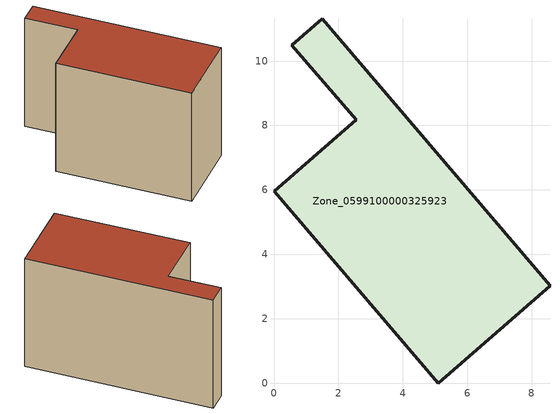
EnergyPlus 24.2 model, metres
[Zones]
Zone_0599100000325923
 floor ground (C_G): 2.56,8.18 0.55,10.49 1.5,11.31 8.57,3.02 5.1,0 0,5.95 z0
 wall outside (C_F): 8.57,3.02 1.5,11.31 0.55,10.49 2.56,8.18 0,5.95 5.1,0 8.57,3.02 z0:7.07
 roof outside (C_R): 5.1,0 8.57,3.02 1.5,11.31 0.55,10.49 2.56,8.18 0,5.95 z7.07
[BUILDING]
Pand.0599100000325923: North Axis=0; Terrain=City; Loads Convergence Tolerance Value=0.04; Temperature Convergence Tolerance Value=0.4; Solar Distribution=FullExterior; Maximum Number of Warmup Days=25; Minimum Number of Warmup Days=1
[Site:Location]
Rotterdam.The.Hague.AP_ZH_NLD Design_Conditions: Latitude=51.96; Longitude=4.45; Time Zone=1; Elevation=-4.5
[SITE:GROUNDTEMPERATURE:BUILDINGSURFACE]
18, 18, 18, 18, 18, 18, 18, 18, 18, 18, 18, 18
[MATERIAL] Thermal Absorptance=0.9; Solar Absorptance=0.7; Visible Absorptance=0.7
Name | Roughness | Thickness | Conductivity | Density | Specific Heat
G.TI.1946 | MediumSmooth | 0.15 | 1 | 540 | 1210
F.TI.1946 | Rough | 0.3 | 0.857143 | 1920 | 840
R.TI.1946 | MediumRough | 0.2 | 0.1 | 1500 | 1000
[CONSTRUCTION]
C_G: G.TI.1946
C_F: F.TI.1946
C_R: R.TI.1946
[ZONE]
Zone_0599100000325923: Type=1; Multiplier=1; Ceiling Height=Autocalculate; Volume=Autocalculate; Floor Area=autocalculate; Part of Total Floor Area=Yes
[ZONEINFILTRATION:DESIGNFLOWRATE]
Infil_Zone_0599100000325923: Zone or ZoneList or Space or SpaceList=Zone_0599100000325923; Schedule=AlwaysOn; Design Flow Rate Calculation Method=Flow/Area; Flow Rate per Floor Area=0.003; Constant Term Coefficient=1; Temperature Term Coefficient=0; Velocity Term Coefficient=0; Velocity Squared Term Coefficient=0
[HVACTEMPLATE:ZONE:IDEALLOADSAIRSYSTEM]
Zone_0599100000325923: Maximum Heating Supply Air Temperature=50; Minimum Cooling Supply Air Temperature=13; Maximum Heating Supply Air Humidity Ratio=0.0156; Minimum Cooling Supply Air Humidity Ratio=0.0077; Heating Limit=NoLimit; Cooling Limit=NoLimit; Dehumidification Control Type=ConstantSensibleHeatRatio; Cooling Sensible Heat Ratio=0.7; Dehumidification Setpoint=60; Humidification Control Type=None; Humidification Setpoint=30; Outdoor Air Method=None; Outdoor Air Flow Rate per Person=0.00944; Outdoor Air Flow Rate per Zone Floor Area=0; Outdoor Air Flow Rate per Zone=0; Demand Controlled Ventilation Type=None; Outdoor Air Economizer Type=NoEconomizer; Heat Recovery Type=None; Sensible Heat Recovery Effectiveness=0.7; Latent Heat Recovery Effectiveness=0.65
[ZONECONTROL:THERMOSTAT]
ThermostatControl_Zone_0599100000325923: Zone or ZoneList=Zone_0599100000325923; Control Type Schedule=DualSetpointControlType; Control 1=Thermostat_Zone_0599100000325923; Temperature Difference Between Cutout And Setpoint=0
[THERMOSTATSETPOINT:DUALSETPOINT]
Thermostat_Zone_0599100000325923: Heating Setpoint Temperature Schedule=HeatingSetpoint_Zone_0599100000325923; Cooling Setpoint Temperature Schedule=CoolingSetpoint_Zone_0599100000325923
[SCHEDULE:COMPACT]
HeatingSetpoint_Zone_0599100000325923: Through: 12/31, For: AllDays, Until: 24:00, 21
CoolingSetpoint_Zone_0599100000325923: Through: 12/31, For: AllDays, Until: 24:00, 24
DualSetpointControlType: Through: 12/31, For: AllDays, Until: 24:00, 4
AlwaysOn: Through: 12/31, For: AllDays, Until: 24:00, 1
